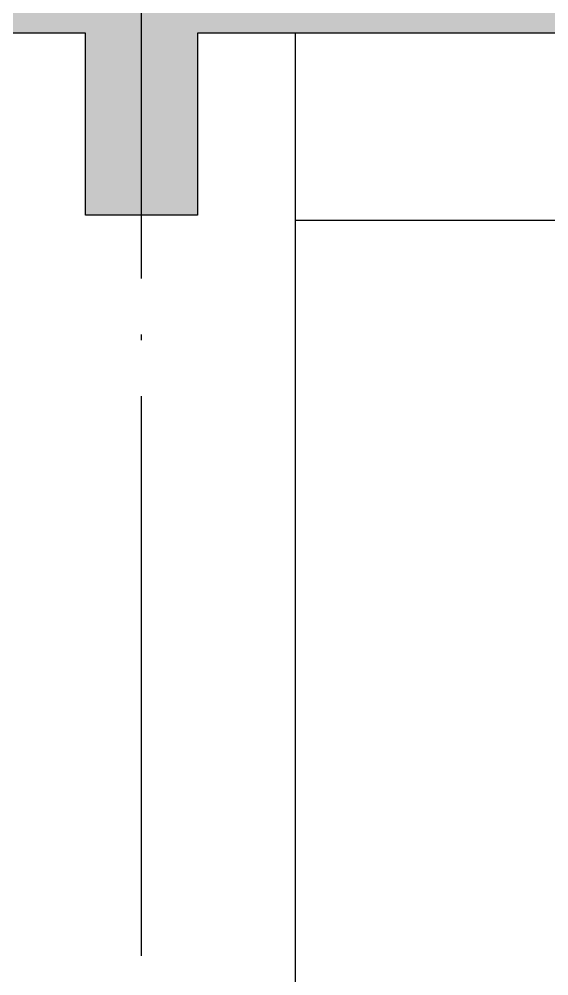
# Model space of a CAD drawing. Extents: x 1980812 to 2578970, y -669191 to 284498.
# Drawn here: x 2564331 to 2566222, y -264109 to -260690 of the extents above; entities that cross this region are included whole.
import ezdxf

# ---------------------------------------------------------------- set-up
doc = ezdxf.new("R2010")
doc.units = 0
doc.header["$LTSCALE"] = 1000
doc.header["$MEASUREMENT"] = 0
doc.linetypes.add('DOTE', pattern=[2.42, 2, -0.2, 0.02, -0.2])
for name, color, linetype in [('A-SECT-MBND-FINE', 252, 'Continuous'), ('dote', 1, 'DOTE'), ('SPACE_HATCH', 8, 'Continuous'), ('WALL', 4, 'Continuous'), ('可见看线', 63, 'Continuous'), ('空线', 3, 'Continuous'), ('面层', 31, 'Continuous')]:
    doc.layers.add(name, color=color, linetype=linetype)

# ---------------------------------------------------------------- blocks, each defined once
blk = doc.blocks.new('19层')
at = {"layer": 'SPACE_HATCH'}
h = blk.add_hatch(color=256, dxfattribs=at)
h.dxf.hatch_style = 1
h.paths.add_polyline_path([(26200, -250), (19000, -250), (19000, -1350), (18500, -1350), (18500, -250), (14577.7, -250), (10600, -250), (10600, -250), (10600, -1350), (10100, -1350), (10100, -250), (3300, -250), (3300, -900), (2900, -900), (2900, -250), (50, -250), (50, -800), (670, -800), (670, -900), (-200, -900), (-200, 150), (-200, 350), (0, 350), (0, -150), (14234.9, -150), (28900, -150), (28900, 350), (29100, 350), (29100, 150), (29100, 150), (29100, -900), (28230, -900), (28230, -800), (28850, -800), (28850, -250), (26600, -250), (26600, -900), (26200, -900)])
at = {"layer": 'A-SECT-MBND-FINE'}
blk.add_line((2900, -900, 0), (3300, -900, 0), dxfattribs=at)
at = {"layer": 'WALL'}
for p, q in [((50, -250, 0), (2900, -250, 0)), ((3300, -250, 0), (10100, -250, 0))]:
    blk.add_line(p, q, dxfattribs=at)
at = {"layer": 'WALL', "elevation": 0}
blk.add_lwpolyline([(2900, -250), (2900, -900), (3300, -900), (3300, -250)], dxfattribs=at)
at = {"layer": '可见看线'}
blk.add_line((2550, -4000, 0), (2550, -250, 0), dxfattribs=at)
at = {"layer": '面层'}
blk.add_line((670, -920, 0), (2550, -920, 0), dxfattribs=at)

msp = doc.modelspace()

# ---------------------------------------------------------------- linework, layer by layer
at = {"layer": 'dote'}
msp.add_line((2564768.4, -317277, 0), (2564768.4, -256000.4, 0), dxfattribs=at)

# ---------------------------------------------------------------- block references
at = {"layer": '空线', "xscale": -1, "rotation": 359.9999999999997}
msp.add_blockref('19层', (2567868.4, -260490.4, 0), dxfattribs=at)

doc.saveas('drawing.dxf')
